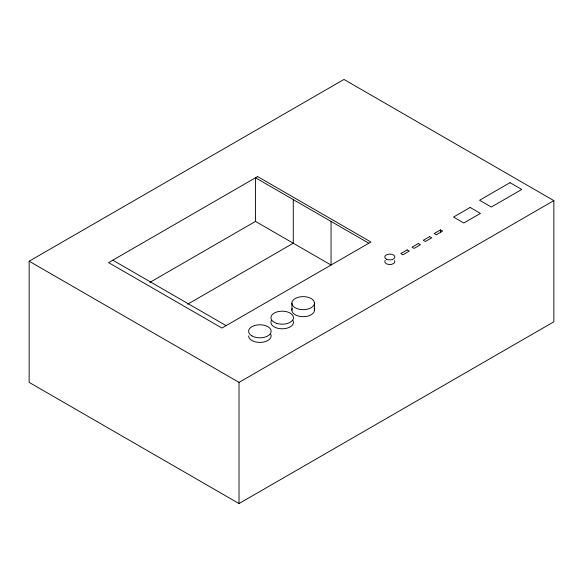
<?xml version="1.0" encoding="UTF-8"?>
<svg xmlns="http://www.w3.org/2000/svg" width="583" height="583" viewBox="0 0 583 583"><rect width="100%" height="100%" fill="white"/><g stroke="black" fill="none" stroke-linecap="round" stroke-linejoin="round"><path stroke-width="0.87" d="M29.15 261.206L343.97 79.448L553.85 200.618L553.85 321.794L239.03 503.552L29.15 382.382L29.15 261.206L239.03 382.382L553.85 200.618M149.838 282.412L255.5 221.416L331.057 265.039L331.057 221.416M187.617 304.224L293.278 243.228L293.278 199.605M440.515 229.913L434.218 233.55L436.317 234.76L442.614 231.123L440.515 229.913L440.515 232.581M368.835 243.228L255.5 177.793L255.5 221.416M112.781 260.186L226.117 325.62M314.456 303.145A11.281 6.515 0 0 1 297.534 308.786A11.281 6.515 0 0 1 297.534 297.505A11.281 6.515 0 0 1 314.456 303.145L314.456 310.171M291.894 303.145L291.894 310.171M239.03 382.382L239.03 503.552M394.56 260.616A5.043 2.915 0 0 1 389.59 264.514A5.043 2.915 0 0 1 385.246 260.368M270.76 334.219A11.281 6.515 0 0 1 261.337 342.359A11.281 6.515 0 0 1 248.584 335.903M293.081 320.606A11.281 6.515 0 0 1 282.187 328.805A11.281 6.515 0 0 1 271.292 320.606M314.069 308.487A11.281 6.515 0 0 1 303.175 316.686A11.281 6.515 0 0 1 292.28 308.487M257.599 176.576L108.584 262.612L221.919 328.047L370.934 242.011L257.599 176.576M510.016 182.668L479.583 200.239L491.331 207.023L521.763 189.453L510.016 182.668M470.146 207.461L453.508 217.073L463.791 223.005L480.436 213.4L470.146 207.461M429.584 236.64L423.287 240.269L425.386 241.486L431.682 237.849L429.584 236.64M407.145 249.903L400.849 253.539L402.948 254.756L409.244 251.12L407.145 249.903M418.303 243.563L412.006 247.199L414.105 248.409L420.401 244.773L418.303 243.563M251.892 335.903A11.281 6.515 0 0 0 270.76 332.988A11.281 6.515 0 0 0 256.95 325.008A11.281 6.515 0 0 0 251.892 335.903M276.546 323.325A11.281 6.515 0 0 0 293.468 317.684A11.281 6.515 0 0 0 276.546 312.051A11.281 6.515 0 0 0 276.546 323.325M386.565 259.231A5.043 2.915 0 0 0 394.786 257.511A5.043 2.915 0 0 0 388.096 254.261A5.043 2.915 0 0 0 386.565 259.231"/></g></svg>
